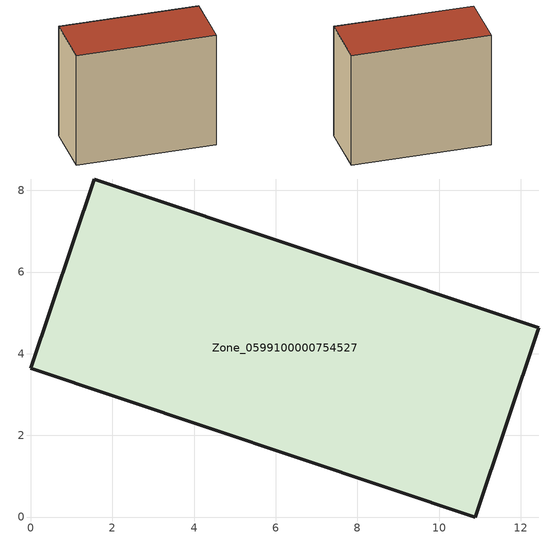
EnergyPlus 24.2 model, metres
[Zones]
Zone_0599100000754527
 floor ground (C_G): 1.56,8.28 12.44,4.64 10.89,0 0,3.64 z3.01
 wall outside (C_F): 12.44,4.64 1.56,8.28 0,3.64 10.89,0 12.44,4.64 z3.01:12.87
 roof outside (C_R): 0,3.64 10.89,0 12.44,4.64 1.56,8.28 z12.87
[BUILDING]
Pand.0599100000754527: North Axis=0; Terrain=City; Loads Convergence Tolerance Value=0.04; Temperature Convergence Tolerance Value=0.4; Solar Distribution=FullExterior; Maximum Number of Warmup Days=25; Minimum Number of Warmup Days=1
[Site:Location]
Rotterdam.The.Hague.AP_ZH_NLD Design_Conditions: Latitude=51.96; Longitude=4.45; Time Zone=1; Elevation=-4.5
[SITE:GROUNDTEMPERATURE:BUILDINGSURFACE]
18, 18, 18, 18, 18, 18, 18, 18, 18, 18, 18, 18
[MATERIAL] Thermal Absorptance=0.9; Solar Absorptance=0.7; Visible Absorptance=0.7
Name | Roughness | Thickness | Conductivity | Density | Specific Heat
G.TI.2006-2014 | MediumSmooth | 0.15 | 0.06 | 540 | 1210
F.TI.2006-2014 | Rough | 0.3 | 0.12 | 1920 | 840
R.TI.2006-2014 | MediumRough | 0.2 | 0.08 | 1500 | 1000
[CONSTRUCTION]
C_G: G.TI.2006-2014
C_F: F.TI.2006-2014
C_R: R.TI.2006-2014
[ZONE]
Zone_0599100000754527: Type=1; Multiplier=1; Ceiling Height=Autocalculate; Volume=Autocalculate; Floor Area=autocalculate; Part of Total Floor Area=Yes
[ZONEINFILTRATION:DESIGNFLOWRATE]
Infil_Zone_0599100000754527: Zone or ZoneList or Space or SpaceList=Zone_0599100000754527; Schedule=AlwaysOn; Design Flow Rate Calculation Method=Flow/Area; Flow Rate per Floor Area=0.0015; Constant Term Coefficient=1; Temperature Term Coefficient=0; Velocity Term Coefficient=0; Velocity Squared Term Coefficient=0
[HVACTEMPLATE:ZONE:IDEALLOADSAIRSYSTEM]
Zone_0599100000754527: Maximum Heating Supply Air Temperature=50; Minimum Cooling Supply Air Temperature=13; Maximum Heating Supply Air Humidity Ratio=0.0156; Minimum Cooling Supply Air Humidity Ratio=0.0077; Heating Limit=NoLimit; Cooling Limit=NoLimit; Dehumidification Control Type=ConstantSensibleHeatRatio; Cooling Sensible Heat Ratio=0.7; Dehumidification Setpoint=60; Humidification Control Type=None; Humidification Setpoint=30; Outdoor Air Method=None; Outdoor Air Flow Rate per Person=0.00944; Outdoor Air Flow Rate per Zone Floor Area=0; Outdoor Air Flow Rate per Zone=0; Demand Controlled Ventilation Type=None; Outdoor Air Economizer Type=NoEconomizer; Heat Recovery Type=None; Sensible Heat Recovery Effectiveness=0.7; Latent Heat Recovery Effectiveness=0.65
[ZONECONTROL:THERMOSTAT]
ThermostatControl_Zone_0599100000754527: Zone or ZoneList=Zone_0599100000754527; Control Type Schedule=DualSetpointControlType; Control 1=Thermostat_Zone_0599100000754527; Temperature Difference Between Cutout And Setpoint=0
[THERMOSTATSETPOINT:DUALSETPOINT]
Thermostat_Zone_0599100000754527: Heating Setpoint Temperature Schedule=HeatingSetpoint_Zone_0599100000754527; Cooling Setpoint Temperature Schedule=CoolingSetpoint_Zone_0599100000754527
[SCHEDULE:COMPACT]
HeatingSetpoint_Zone_0599100000754527: Through: 12/31, For: AllDays, Until: 24:00, 21
CoolingSetpoint_Zone_0599100000754527: Through: 12/31, For: AllDays, Until: 24:00, 24
DualSetpointControlType: Through: 12/31, For: AllDays, Until: 24:00, 4
AlwaysOn: Through: 12/31, For: AllDays, Until: 24:00, 1
